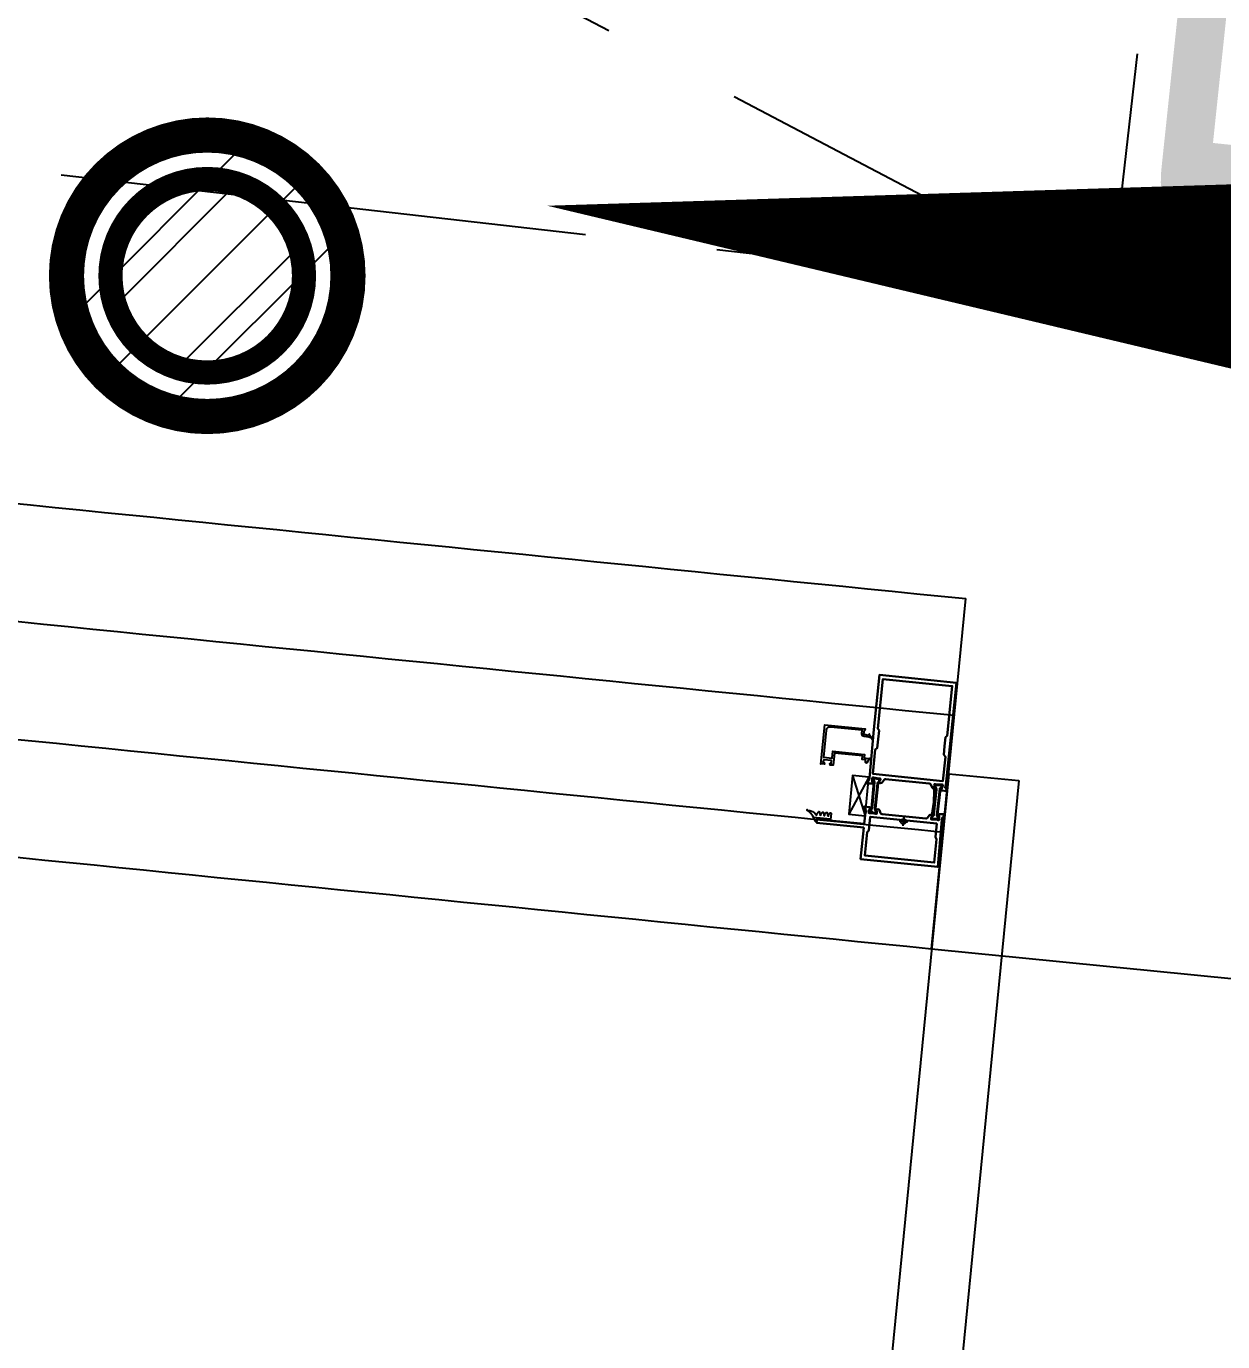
# Model space of a CAD drawing. Header units: inches. Extents: x 0 to 1813292486, y 0 to 3473589894.
# Drawn here: x 600545033 to 600545713, y 3473203055 to 3473203803 of the extents above; entities that cross this region are included whole.
import ezdxf

# ---------------------------------------------------------------- set-up
doc = ezdxf.new("R2010")
doc.units = ezdxf.units.IN
doc.header["$LTSCALE"] = 1000
doc.header["$MEASUREMENT"] = 0
for name, color, linetype in [('A-Anno-Note', 241, 'Continuous'), ('AX-MALL-DIM-P02$0$A-Anno-Dims', 3, 'Continuous'), ('AX-MALL-P02-200$0$A-Anno-Note', 241, 'Continuous'), ('AX-MALL-WALL-P02$0$A-Anno-Note', 241, 'Continuous'), ('AX-MALL-WALL-P02-QT$0$A-Anno-Note', 241, 'Continuous'), ('AX-MALL-WALL-P02-QT$0$A-Curt', 151, 'Continuous'), ('AX-MALL-WALL-P02-QT$0$A-Detl-Patt', 8, 'Continuous'), ('AX-MALL-WALL-P02-QT$0$A-Detl-Thin', 131, 'Continuous'), ('AX-MALL-WALL-P02-QT$0$A-Fixt', 81, 'Continuous'), ('AX-MALL-WALL-P02-QT$0$A-Wind', 4, 'Continuous'), ('AX-MALL-WALL-P02-QT$0$GASKET', 2, 'Continuous'), ('AX-MALL-WALL-P02-QT$0$STSF', 2, 'Continuous'), ('AX-MALL-WORD-P02$0$A-Wind-Iden', 11, 'Continuous'), ('PX-MALL-P02-LG$0$P-Drain-Fldr', 4, 'Continuous'), ('PX-MALL-P02-LG$0$P-Drain-Fldr-ARCH', 161, 'Continuous'), ('PX-MALL-P02-LG$0$P-Drain-Fldr-W100', 4, 'Continuous'), ('PX-MALL-P02-LG$0$P-Drain-Fldr-W50', 4, 'Continuous')]:
    doc.layers.add(name, color=color, linetype=linetype)
doc.layers.add('AX-MALL-WALL-P02-QT$0$AM_SUPPR', color=6, linetype='Continuous', lineweight=30)
doc.styles.add('AX-MALL-WORD-P02$0$_TCH_WINDOW', font='gbenor.shx', dxfattribs={"bigfont": 'gbcbig.shx'})

# ---------------------------------------------------------------- blocks, each defined once
blk = doc.blocks.new('AX-MALL-WORD-P02')
at = {"layer": 'AX-MALL-WORD-P02$0$A-Wind-Iden', "style": 'AX-MALL-WORD-P02$0$_TCH_WINDOW', "width": 0.7}
blk.add_text('LC1210', height=446.25, rotation=333.5501812666943, dxfattribs=at).set_placement((600348134.6470838, 3473075990.773293))
blk = doc.blocks.new('AX-MALL-WALL-P02-QT$0$tj')
at = {"layer": 'AX-MALL-WALL-P02-QT$0$A-Detl-Patt'}
h = blk.add_hatch(dxfattribs=at)
h.set_pattern_fill('STEEL', color=256, scale=100.0000000000001, angle=50.43183869082386)
h.set_pattern_definition([(75.00000000004839, (-14278.19445574284, 156289.8254051208), (-153.3407249234246, 41.08752340989569), []), (75.00000000004839, (-14317.88195610046, 156358.5661673546), (-153.3407249234246, 41.08752340989569), [])])
edge = h.paths.add_edge_path()
edge.add_line((88101.273016572, 47666.64152574539), (87883.93542659283, 47459.84604215622))
edge.add_line((87883.93542659283, 47459.84604215622), (91571.54751467705, 43584.64122533798))
edge.add_arc((262949.389629302, 558937.705083496), 543101.4133620498, 251.6057364187558, 260.0288666978238)
edge.add_arc((172180.8466627672, -2862.146247219684), 27099.9982179492, 64.7128659603706, 96.9316049602786, ccw=False)
edge.add_arc((262948.9730309481, 558936.3205539446), 543099.9677998082, 261.6155114784545, 271.7251478115656)
edge.add_line((279298.9759148359, 16082.51663446426), (279298.9759315252, 16382.65274763107))
edge.add_arc((262948.9742454757, 558936.3204835369), 542799.9676941936, 261.62020364125146, 271.7261014454634, ccw=False)
edge.add_arc((172180.8456921196, -2862.14609140989), 27400.00151046549, 64.80631838577902, 96.83815911678944)
edge.add_arc((262949.394896181, 558937.7037490648), 542801.4137571028, 251.6136389015772, 260.02417327084333, ccw=False)
edge.add_line((91737.26096642017, 43845.69257831573), (88101.273016572, 47666.64152574539))
blk.add_lwpolyline([(88103.03003954887, 47737.33037519455), (87813.24658572674, 47461.60306501389), (91543.92713344097, 43541.13421487808, 0.03677856867194786), (168908.9495433569, 23989.2463850975, -0.1416543586965341), (183742.0972260237, 21592.70785188675, 0.04416604653312874), (279348.9759123325, 16034.00206041336), (279348.9759345055, 16434.18465709686, -0.04414427716130016), (183859.0483468771, 21979.79425859451, 0.1405450684183163), (168919.8474783897, 24393.46752309799, -0.03670519880877311), (91764.87840116024, 43889.20268630981), (88103.03007543087, 47737.33033752441)], format="xyb", dxfattribs=at)
blk.add_lwpolyline([(88101.273016572, 47666.64152574539), (87883.93542659283, 47459.84604215622), (91571.54751467705, 43584.64122533798, 0.0367693963449814), (168910.2986617088, 24039.77597379684, -0.1415142461245126), (183756.7420067787, 21641.08926153183, 0.04414024362697595), (279298.9759148359, 16082.51663446426), (279298.9759315252, 16382.65274763107, -0.04412389944666065), (183844.4648458958, 21931.40288829803, 0.1406825130026793), (168918.4574091434, 24342.94360637665, -0.03671436212623864), (91737.26096642017, 43845.69257831573)], format="xyb", close=True, dxfattribs=at)
blk = doc.blocks.new('AX-MALL-WALL-P02-QT$0$JB-AC(O)-Hide')
for p, q in [((-225, 174.9999999999709), (-450, 174.9999999999709)), ((-450, 174.9999999999709), (-450, 37.4999999999709)), ((-450, 174.9999999999709), (-225, 87.4999999999709)), ((150, 174.9999999999709), (-150, 174.9999999999709)), ((450, 174.9999999999709), (225.0000000000582, 174.9999999999709)), ((225.0000000000582, 87.5), (450, 174.9999999999709)), ((450, 37.4999999999709), (450, 174.9999999999709)), ((-150, 58.33333333331393), (0, -2.91038304567337e-11)), ((0, -2.91038304567337e-11), (150, 58.33333333331393)), ((-150, -58.33333333337214), (0, 0)), ((0, 0), (150, -58.33333333337214)), ((-450, -37.5000000000291), (-450, -175.0000000000291)), ((450, -175.0000000000291), (450, -37.5000000000291)), ((-450, -175.0000000000291), (-225, -87.5000000000291)), ((225.0000000000582, -87.50000000005821), (450, -175.0000000000291)), ((-450, -175.0000000000291), (-225, -175.0000000000291)), ((-150, -175.0000000000291), (150, -175.0000000000291)), ((225.0000000000582, -175.0000000000291), (450, -175.0000000000291))]:
    blk.add_line(p, q)
blk = doc.blocks.new('AX-MALL-WALL-P02-QT$0$A$C0A607B9E')
at = {"linetype": 'Continuous'}
h = blk.add_hatch(dxfattribs=at)
h.set_pattern_fill('ANSI37', color=1)
h.set_pattern_definition([(45, (-14339043.63523581, -8955566.604721913), (-1.122532015133644, 1.122532015133644), []), (135, (-14339043.63523581, -8955566.604721913), (-1.122532015133644, -1.122532015133644), [])])
edge = h.paths.add_edge_path()
edge.add_arc((-0.9139503181124102, 1.200005680356738), 0.3000000007109677, 90.00000149136477, 158.929007380809)
edge.add_arc((-10.52524774848678, 4.903107314972528), 9.999999999843164, 296.68295386745126, 338.92900744899754, ccw=False)
edge.add_arc((-5.899999882837115, -4.299994455418107), 0.3000000008783908, 116.6829538936344, 276.6693296848372)
edge.add_arc((-6.910409859460344, 4.341132302995603), 8.999999999489495, 276.6693296640343, 314.4305404647798)
edge.add_arc((-0.3999999367800706, -2.299994305821036), 0.3000000002775039, 15.965287726026588, 134.4305406202942, ccw=False)
edge.add_line((-0.1115713827311993, -2.217477826401591), (0.3154286928474903, -3.710016246885061))
edge.add_arc((0.7000000978382417, -3.599994275853302), 0.3999999995578422, 195.9652875317322, 344.0347155208576)
edge.add_line((1.084571508690715, -3.710016226395965), (1.511571504175663, -2.217477781698108))
edge.add_arc((1.800000062481238, -2.299994244905033), 0.2999999999106872, 15.965287485570286, 164.0347154745168, ccw=False)
edge.add_line((2.088428616523743, -2.217477766796947), (2.515428692102432, -3.710016187280416))
edge.add_arc((2.900000097758064, -3.599994215050893), 0.4000000005265283, 195.9652876704863, 344.0347156596117)
edge.add_line((3.284571509808302, -3.710016164928675), (3.711571503430605, -2.217477722093463))
edge.add_arc((4.00000006173618, -2.299994185300388), 0.2999999999106869, 15.965287485570173, 164.0347154745168, ccw=False)
edge.add_line((4.288428615778685, -2.217477707192302), (4.715428693220019, -3.710016125813127))
edge.add_arc((5.100000098210771, -3.599994154781367), 0.3999999995578422, 195.9652875317322, 344.0347155208576)
edge.add_line((5.484571509063244, -3.71001610532403), (5.911571504548192, -2.217477662488818))
edge.add_arc((6.200000063120209, -2.29999412476442), 0.299999999910687, 15.96528767057572, 164.0347156595223, ccw=False)
edge.add_line((6.488428616896272, -2.217477645725012), (6.915428692474961, -3.710016066208482))
edge.add_arc((7.300000097895622, -3.599994094782827), 0.4000000000795124, 195.9652875690395, 360.0000015636518)
edge.add_line((7.700000097975135, -3.599994083866477), (7.700000008568168, -0.2999997902661562))
edge.add_arc((7.400000008754432, -0.2999997986480594), 0.2999999998137356, 1.600825587715661e-06, 90.00000160082558)
edge.add_line((7.400000000372529, 2.011656761169434e-07), (0, 0))
edge.add_line((0, 0), (-4.097819328308105e-08, 1.500005705282092))
edge.add_line((-4.097819328308105e-08, 1.500005705282092), (-0.9139503259211779, 1.500005681067705))
at = {"color": 1, "linetype": 'Continuous'}
blk.add_lwpolyline([(-0.9139503259211779, 1.500005681067705, 0.3101686492580818), (-1.193891020491719, 1.30786301009357, -0.1864497568041369), (-6.03471584059298, -4.031942946836352, 0.8389983335969544), (-5.865158159285784, -4.597964344546199, 0.1662717036753362), (-0.610013160854578, -2.085764415562153, -0.5684557283123705), (-0.1115713827311993, -2.217477826401591), (0.3154286928474903, -3.710016246885061, 0.754029116043224), (1.084571508690715, -3.710016226395965), (1.511571504175663, -2.217477781698108, -0.7540291160419995), (2.088428616523743, -2.217477766796947), (2.515428692102432, -3.710016187280416, 0.754029116043224), (3.284571509808302, -3.710016164928675), (3.711571503430605, -2.217477722093463, -0.7540291160419994), (4.288428615778685, -2.217477707192302), (4.715428693220019, -3.710016125813127, 0.754029116043224), (5.484571509063244, -3.71001610532403), (5.911571504548192, -2.217477662488818, -0.7540291160419995), (6.488428616896272, -2.217477645725012), (6.915428692474961, -3.710016066208482, 0.8695526997197187), (7.700000097975135, -3.599994083866477), (7.700000008568168, -0.2999997902661562, 0.414213562373095), (7.400000000372529, 2.011656761169434e-07), (0, 0), (-4.097819328308105e-08, 1.500005705282092)], format="xyb", close=True, dxfattribs=at)
blk = doc.blocks.new('AX-MALL-WALL-P02-QT$0$尺寸分格点')
at = {"ltscale": 10}
h = blk.add_hatch(color=1, dxfattribs=at)
h.dxf.hatch_style = 1
edge = h.paths.add_edge_path()
edge.add_line((0, -1.5), (-5.470445860503725e-37, 1.862645149230957e-09))
edge.add_line((0, 1.862645149230957e-09), (-1.5, 0))
edge.add_arc((0, 0), 1.5, 180, 270)
edge = h.paths.add_edge_path()
edge.add_line((0, 1.5), (5.470445846917725e-37, 1.862645149230957e-09))
edge.add_line((0, 1.862645149230957e-09), (1.5, 0))
edge.add_arc((0, 0), 1.5, 0, 90)
for p, q in [((-2.5, 0), (2.5, 0)), ((0, -2.5), (0, 2.5))]:
    blk.add_line(p, q)
blk.add_circle((0, 0), 1.5)
blk = doc.blocks.new('AX-MALL-WALL-P02-QT$0$定位点')
blk.add_blockref('AX-MALL-WALL-P02-QT$0$尺寸分格点', (0, 0))
blk = doc.blocks.new('AX-MALL-WALL-P02-QT$0$A$C40565891')
h = blk.add_hatch()
h.set_pattern_fill('NET', color=6, scale=0.5, angle=315)
h.set_pattern_definition([(225.0000000000001, (-8954763.885715963, -14331520.94940183), (-1.122532015133644, 1.122532015133643), []), (135.0000000000001, (-8954763.885715963, -14331520.94940183), (1.122532015133643, 1.122532015133644), [])])
edge = h.paths.add_edge_path()
edge.add_line((-2.873205080628395, -1), (-17.1267949193716, -1))
edge.add_arc((-17.12679491817267, -2.000000000321539), 1.000000000321539, 90.00000006869386, 120.0000000686844)
edge.add_line((-17.6267949193716, -1.133974596858025), (-19.29999999888241, -2.099999999627471))
edge.add_line((-19.29999999888241, -2.099999999627471), (-19.59999999962747, -2.099999999627471))
edge.add_arc((-19.60000000055891, -1.700000000186378), 0.3999999994410928, 180.0000001333858, 270.00000013341844, ccw=False)
edge.add_line((-20, -1.700000001117587), (-20, 1.699999999254942))
edge.add_arc((-19.59999999962758, 1.699999999255055), 0.4000000003724153, 89.99999999998369, 180.0000000000163, ccw=False)
edge.add_line((-19.59999999962747, 2.099999999627471), (-19.29999999888241, 2.099999999627471))
edge.add_line((-19.29999999888241, 2.099999999627471), (-17.6267949193716, 1.133974596858025))
edge.add_arc((-17.12679491817268, 2.000000000321516), 1.000000000321515, 239.9999999313152, 269.9999999313065)
edge.add_line((-17.1267949193716, 1), (-2.873205080628395, 1))
edge.add_arc((-2.873205081827319, 2.000000000321497), 1.000000000321497, 270.0000000686933, 300.0000000686851)
edge.add_line((-2.373205080628395, 1.133974596858025), (-0.6999999992549419, 2.099999999627471))
edge.add_line((-0.6999999992549419, 2.099999999627471), (-0.400000000372529, 2.099999999627471))
edge.add_arc((-0.4000000003724153, 1.699999999255056), 0.4000000003724153, -1.63140612130519e-11, 90.00000000001631, ccw=False)
edge.add_line((0, 1.699999999254942), (0, -1.700000001117587))
edge.add_arc((-0.3999999994410927, -1.700000000186378), 0.3999999994410927, 269.99999986658156, 359.99999986661413, ccw=False)
edge.add_line((-0.400000000372529, -2.099999999627471), (-0.6999999992549419, -2.099999999627471))
edge.add_line((-0.6999999992549419, -2.099999999627471), (-2.373205080628395, -1.133974596858025))
edge.add_arc((-2.873205081827309, -2.00000000032146), 1.00000000032146, 59.99999993131432, 89.9999999313073)
at = {"layer": 'AX-MALL-WALL-P02-QT$0$STSF', "lineweight": 40}
blk.add_lwpolyline([(-2.873205080628395, -1), (-17.1267949193716, -1, 0.1316524975873539), (-17.6267949193716, -1.133974596858025), (-19.29999999888241, -2.099999999627471), (-19.59999999962747, -2.099999999627471, -0.4142135623732616), (-20, -1.700000001117587), (-20, 1.699999999254942, -0.4142135623732612), (-19.59999999962747, 2.099999999627471), (-19.29999999888241, 2.099999999627471), (-17.6267949193716, 1.133974596858025, 0.1316524975873571), (-17.1267949193716, 1), (-2.873205080628395, 1, 0.1316524975873597), (-2.373205080628395, 1.133974596858025), (-0.6999999992549419, 2.099999999627471), (-0.400000000372529, 2.099999999627471, -0.4142135623732616), (0, 1.699999999254942), (0, -1.700000001117587, -0.4142135623732616), (-0.400000000372529, -2.099999999627471), (-0.6999999992549419, -2.099999999627471), (-2.373205080628395, -1.133974596858025, 0.1316524975873647)], format="xyb", close=True, dxfattribs=at)
blk = doc.blocks.new('AX-MALL-WALL-P02-QT$0$A$C5DA96DE0')
at = {"layer": 'AX-MALL-WALL-P02-QT$0$AM_SUPPR', "color": 3}
for points in [[(-22.00068093277514, 105.1999999992549), (-22.00001176260412, 46.60000000149012, -0.414213562373095), (-21.70001176185906, 46.29999999888241), (-21.7000117637217, 45.30000000074506, -0.4142135651008757), (-21.90001176483929, 45.09999999962747), (-22.11765938811004, 45.09999999962747, 0.3152987896086648), (-22.30559791438282, 44.96840402856469), (-22.88795028813183, 43.36840402893722, 0.5486187836891172), (-22.68258061446249, 43.10076105967164), (-19.96206398494542, 43.32127769291401, 0.1763269799607178), (-19.83807377703488, 43.37909527309239), (-19.45859040878713, 43.75857864320278, 0.5773502703764628), (-19.54824795387685, 44.09318516403437), (-19.70076583139598, 44.13405220396817, -0.3107450373417215), (-19.86631920561194, 44.32805990986526), (-20.20001176558435, 46.220524456352), (-20.20001176558435, 46.30000000074506, -0.664494698151357), (-19.35008465312421, 46.6571428515017, 0.1962615707062706), (-19.21011380665004, 46.59999999962747), (-15.80001176707447, 46.59999999962747, -0.414213562373095), (-15.50001176446676, 46.30000000074506), (-15.50001176446676, 45.99448045343161), (-16.4794679954648, 44.32503772899508, 0.5796797259406589), (-16.35058767162263, 44.09999999776483), (-15.09727879799902, 44.09999999776483, 0.266079426403572), (-14.23476512730122, 44.59396623261273), (-13.34764037840068, 46.10603376291692, -0.2660794268336467), (-12.48512670956552, 46.59999999776483), (-12.48512670956552, 46.59999999776483), (12.48510318435729, 46.59999999962747, -0.2660794268336467), (13.3476168513298, 46.10603376291692), (14.23474160209298, 44.59396623261273, 0.266079426403572), (15.09725527279079, 44.09999999962747), (16.35056414455175, 44.09999999962747, 0.5796797259406589), (16.47944446653128, 44.32503772713244), (15.49998823925853, 45.99448045343161), (15.49998823553324, 46.29999999888241, -0.414213562373095), (15.7999882362783, 46.59999999962747), (19.21009027957916, 46.59999999962747, 0.1962615707062706), (19.35006112605333, 46.6571428515017, -0.664494698151357), (20.19998823665082, 46.29999999888241), (20.19998823665082, 46.220524456352), (19.86629567667842, 44.32805990800261, -0.3107450373417215), (19.70074230805039, 44.13405220396817), (19.54822442866862, 44.09318516217172, 0.5773502703764628), (19.45856687985361, 43.75857864320278), (19.83805025182664, 43.37909527309239, 0.1763269799607178), (19.96204045787454, 43.32127769291401), (22.68255708739161, 43.10076105967164, 0.5486187836891172), (22.88792676106095, 43.36840402893722), (22.30557438544929, 44.96840402670205, 0.3152987896086648), (22.11763586290181, 45.10000000149012), (21.89998823590577, 45.09999999962747, -0.4142135651008757), (21.69998823665082, 45.29999999888241), (21.69998823478818, 46.29999999888241, -0.414213562373095), (21.99998823739588, 46.59999999962747), (22.00029997527599, 73.89985392801464)], [(-12.48512671142817, 26.59999999962747), (-12.48512671142817, 26.59999999962747, -0.266079426695036), (-13.34764038026333, 27.09396623820066), (-14.23476512916386, 28.60603376477957, 0.2660794267352428), (-15.09727879799902, 29.10000000149012), (-16.35058767162263, 29.09999999962747, 0.5796797243171364), (-16.4794679954648, 28.87496227398515), (-15.50001176446676, 27.20551954396069), (-15.50001176819205, 26.90000000223517, -0.414213562429924), (-15.80001176521182, 26.59999999776483), (-19.21011380665004, 26.59999999962747, 0.196261570738114), (-19.35008465498686, 26.54285714589059, -0.6644947009864839), (-20.20001176558435, 26.90000000223517), (-20.20001176558435, 26.97947554662824), (-19.86631920747459, 28.87194008752704, -0.3107450376907102), (-19.70076583139598, 29.06594779156148), (-19.5482479557395, 29.10681483522058, 0.5773502691095918), (-19.45859040878713, 29.44142135605216), (-19.83807377517223, 29.82090472429991, 0.1763269806166101), (-19.96206398680806, 29.87872230820358), (-22.68258061632514, 30.0992389395833, 0.5486187865199976), (-22.88795028440654, 29.83159597031772), (-22.30559791252017, 28.23159597069025, 0.3152987889515711), (-22.1176593862474, 28.09999999962747), (-21.90001176297665, 28.09999999776483, -0.4142135620321224), (-21.70001176558435, 27.89999999850988), (-21.70001176558435, 26.90000000037253, -0.414213562429924), (-22.00001176446676, 26.59999999962747), (-22.00026272423565, -1.862645149230957e-09), (22.00026272051036, 0), (22.00006804615259, 18.00577012822032)], [(22.00005050562322, 19.99999999813735), (21.99998823739588, 26.59999999962747, -0.414213562429924), (21.69998823665082, 26.90000000037253), (21.69998823478818, 27.89999999850988, -0.4142135620321224), (21.89998823776841, 28.09999999962747), (22.11763586103916, 28.09999999776483, 0.3152987889515711), (22.30557438544929, 28.23159596882761), (22.88792676106095, 29.83159597218037, 0.5486187865199976), (22.68255708925426, 30.0992389395833), (19.96204045601189, 29.87872230820358, 0.1763269806166101), (19.83805024810135, 29.82090472429991), (19.45856687985361, 29.44142135605216, 0.5773502691095918), (19.54822443053126, 29.10681483708322), (19.70074230805039, 29.06594779156148, -0.3107450376907102), (19.86629567667842, 28.87194008752704), (20.19998823851347, 26.97947554290295), (20.19998824037611, 26.89999999850988, -0.6644947009864839), (19.35006112605333, 26.54285714402795, 0.196261570738114), (19.21009027957916, 26.59999999776483), (15.79998823441565, 26.59999999776483, -0.414213562429924), (15.49998823925853, 26.89999999850988), (15.49998823925853, 27.20551954582334), (16.47944446466863, 28.87496227398515, 0.5796797243171364), (16.3505641464144, 29.09999999962747), (15.09725527092814, 29.09999999776483, 0.2660794267352428), (14.23474160209298, 28.60603376477957), (13.3476168513298, 27.09396623820066, -0.266079426695036), (12.48510318249464, 26.59999999962747), (-12.48512671142817, 26.59999999962747)]]:
    blk.add_lwpolyline(points, format="xyb", dxfattribs=at)
for points in [[(22.00029996782541, 73.89983759261668), (22.00005446560681, 73.89983759261668), (21.99998823553324, 105.1999999992549), (-22.00068093277514, 105.1999999992549)], [(-19.80001176521182, 103), (-19.80001176521182, 103), (-19.80001176334918, 74.70021012239158), (-19.00001176446676, 73.70021012239158), (-19.00001176446676, 68.70021012239158), (-19.00001176446676, 63.70021012239158), (-20.00001176446676, 62.70021012611687), (-20.00001176446676, 48.79999999888241), (19.99998823553324, 48.79999999701977), (19.99998823739588, 62.70021012425423), (18.99998823739588, 63.70021012425423), (18.99998823739588, 68.70021012239158), (18.99998823553324, 73.70021012425423), (19.79998823814094, 74.70021012052894), (19.79998823814094, 103), (-19.80001176521182, 103)], [(-19.00003717839718, 24.40000000223517), (-19.00003717839718, 16.60000000149012), (-19.8001159671694, 15.59989579208195), (-19.80026083253324, 2.199999997392297), (-19.80001176521182, 2.199999999254942), (19.80023730732501, 2.199999997392297), (19.80009244196117, 15.5998957939446), (19.0000136513263, 16.60000000149012), (19.0000136513263, 24.40000000223517), (-19.00003717839718, 24.40000000223517)], [(21.99999776296318, 20.00577012635767), (43.9999977555126, 20.00634960085154), (43.99998722039163, 20.40634960122406), (44.99999512173235, 20.10637594014406), (44.99998722039163, 20.40637594088912), (45.99999512173235, 20.10640227980912), (45.99998722039163, 20.40640228055418), (46.99999512173235, 20.10642861947417), (46.99998722039163, 20.40642862021923), (47.99999511986971, 20.10645495913923), (47.99998721852899, 20.40645495988429), (48.99998721852899, 20.40648129954934), (49.00005043298006, 18.00648130103946), (22.00006804615259, 18.00577012822032)]]:
    blk.add_lwpolyline(points, dxfattribs=at)
at = {"color": 6, "ltscale": 10, "xscale": -0.9999999999999999, "rotation": 90}
blk.add_blockref('AX-MALL-WALL-P02-QT$0$A$C40565891', (-17.70395603775978, 26.59999999776483), dxfattribs=at)
at = {"color": 6, "ltscale": 10, "rotation": 270}
blk.add_blockref('AX-MALL-WALL-P02-QT$0$A$C40565891', (17.7039325106889, 26.59999999962747), dxfattribs=at)
blk = doc.blocks.new('AX-MALL-WALL-P02-QT$0$A$C3D8E1D5A')
at = {"color": 3, "ltscale": 10}
blk.add_lwpolyline([(-25.00024726614356, -18.80000000074506), (-25.00024726614356, -17.5), (-23.00024726614356, -17.5), (-23.00024726614356, -15.49870925210416), (-6.999231616035104, -15.49870925210416), (-6.999231616035104, -22.4997000452131), (-5.299231618642807, -22.49987648613751, 0.4142135623695433), (-4.999231617897749, -22.19987648539245), (-4.999231617897749, -21.80005405470729, 0.4140000559725384), (-5.299012914299965, -21.50005413405597), (-5.699499286711216, -21.49969883821905, -0.483847094079415), (-5.991148311644793, -21.13052784092724), (-5.699231617152691, -19.89966636151075), (-1.299031617119908, -19.89966636151075), (-1.005294770002365, -21.1397417280823, -0.4741802569087657), (-1.298974558711052, -21.49969902634621), (-1.699460931122303, -21.50005413405597, 0.4140000559734259), (-1.999242229387164, -21.80005405470729), (-1.999242229387164, -22.19987648539245, 0.4142135624494586), (-1.699242228642106, -22.49987648613751), (0.0007206704467535019, -22.49987648613751), (0, 0), (-22.90028521977365, 0), (-22.90028521977365, -1), (-22.40028521977365, -1), (-22.40028521977365, -3, -0.414213562373095), (-22.90028521977365, -3.5), (-25.00028521940112, -3.5), (-25.46520863845944, -2.913615984842181, 0.4988684829111732), (-25.94440526142716, -2.92562854103744), (-27.44440526142716, -5.025628542527556, 0.8192868568614478), (-27.04232501238585, -5.455046217888594), (-25.50028521940112, -4.5), (-22.90028521977365, -4.5, 0.414213562373095), (-21.40028521977365, -3), (-21.40028521977365, -1), (-3.19995454326272, -1, -0.4142094303452601), (-0.9999545440077782, -3.199968963861465), (-0.9996059481054544, -18.5), (-5.999231616035104, -18.5), (-5.999231616035104, -14.5), (-24.00024726614356, -14.5), (-24.00024726614356, -16.5), (-25.00024726614356, -16.5), (-27.20351210050285, -16.5, 0.6582415972160955), (-27.56668968312442, -17.34365977905691), (-25.86342484690249, -19.14365977980196, 0.6827143578984822), (-25.00028521940112, -18.79383949562907)], format="xyb", dxfattribs=at)
blk = doc.blocks.new('AX-MALL-WALL-P02-QT$0$A$C3EB17898')
at = {"color": 6}
for p, q in [((22.00011673569679, 23.00000000001455), (31.33093450777233, 1)), ((31.33093450404704, 22.99999999998545), (22.00011673942208, 0.9999999999854481))]:
    blk.add_line(p, q, dxfattribs=at)
blk.add_lwpolyline([(22.00011673569679, 23.00000000001455), (31.33093450404704, 22.99999999998545), (31.33093450777233, 1), (22.00011673942208, 0.9999999999854481)], close=True, dxfattribs=at)
at = {"color": 6, "ltscale": 10}
for name, p in [('AX-MALL-WALL-P02-QT$0$A$C5DA96DE0', (0, -23.70584608986974)), ('AX-MALL-WALL-P02-QT$0$A$C3D8E1D5A', (49.90040195731854, 50.19399150274694))]:
    blk.add_blockref(name, p, dxfattribs=at)
at = {"color": 6, "ltscale": 10, "rotation": 180}
blk.add_blockref('AX-MALL-WALL-P02-QT$0$A$C0A607B9E', (48.99995207971369, -3.305792821571231), dxfattribs=at)
at = {"layer": 'AX-MALL-WALL-P02-QT$0$GASKET', "extrusion": (0, 0, -1), "zscale": -1, "rotation": 270}
blk.add_blockref('AX-MALL-WALL-P02-QT$0$定位点', (1.455191522836685e-11, 0), dxfattribs=at)
blk = doc.blocks.new('AX-MALL-WALL-P02-QT$0$mqst2')
at = {"color": 6, "ltscale": 10, "xscale": -0.9999999999999998, "rotation": 354.187691635111}
blk.add_blockref('AX-MALL-WALL-P02-QT$0$A$C3EB17898', (331941.5234231949, -43923.07851076126, -8.451635321292031e-06), dxfattribs=at)
blk = doc.blocks.new('AX-MALL-WALL-P02-QT$0$$DorLib2D$00000002')
for p, q in [((-0.5, -5.684341886080802e-17), (-0.5000000000000007, 0.4875)), ((-0.475, -2.842170943040401e-17), (-0.4750000000000007, 0.4875)), ((-0.5, -5.684341886080802e-17), (-0.475, -2.842170943040401e-17))]:
    blk.add_line(p, q)
at = {"lineweight": 13}
blk.add_arc((-0.4875, -4.263256414560601e-17), 0.4875, 0, 88.53071641864632, dxfattribs=at)
blk = doc.blocks.new('AX-MALL-WALL-P02-QT')
at = {"layer": 'AX-MALL-WALL-P02-QT$0$A-Curt'}
blk.add_line((600347894.2384189, 3473075630.779893), (600347982.0284978, 3473075810.482397), dxfattribs=at)
for centre, radius, start, end in [((600585645.7462733, 3473560475.327137), 539800.013407274, 243.7826898069375, 243.8781852670682), ((600585645.746372, 3473560475.327171), 539866.6801469354, 243.7826897990907, 243.8781957450614), ((600585645.7462854, 3473560475.32717), 539933.3467751018, 243.7826898072945, 243.8782062364792), ((600585645.7464037, 3473560475.327122), 540000.0134510129, 243.7826897937776, 243.8782167036244)]:
    blk.add_arc(centre, radius, start, end, dxfattribs=at)
at = {"layer": 'AX-MALL-WALL-P02-QT$0$A-Wind'}
blk.add_arc((600585645.7464421, 3473560475.327181), 540000.0135203501, 243.8782167026852, 244.0479820332266, dxfattribs=at)
at = {"layer": 'AX-MALL-WALL-P02-QT$0$A-Anno-Note', "rotation": 339.5681613092181}
blk.add_blockref('AX-MALL-WALL-P02-QT$0$mqst2', (600052179.2710491, 3473232742.396311), dxfattribs=at)
at = {"layer": 'AX-MALL-WALL-P02-QT$0$A-Detl-Thin', "rotation": 339.5681613091762}
blk.add_blockref('AX-MALL-WALL-P02-QT$0$tj', (600144118.6961328, 3473128496.287411), dxfattribs=at)
at = {"layer": 'AX-MALL-WALL-P02-QT$0$A-Fixt', "rotation": 333.0739883980023}
blk.add_blockref('AX-MALL-WALL-P02-QT$0$JB-AC(O)-Hide', (600347797.2325101, 3473076303.845283), dxfattribs=at)
at = {"layer": 'AX-MALL-WALL-P02-QT$0$A-Wind', "xscale": 1600, "yscale": -1600, "zscale": 200, "rotation": 333.963099382567}
blk.add_blockref('AX-MALL-WALL-P02-QT$0$$DorLib2D$00000002', (600348656.9426845, 3473075369.471215), dxfattribs=at)
blk = doc.blocks.new('AX-MALL-WALL-P02')
at = {"layer": 'AX-MALL-WALL-P02$0$A-Anno-Note'}
blk.add_blockref('AX-MALL-WORD-P02', (0, 0), dxfattribs=at)
blk.add_blockref('AX-MALL-WALL-P02-QT', (0, 0), dxfattribs=at)
blk = doc.blocks.new('PX-MALL-P02-LG$0$A$C5A9C1854')
at = {"layer": 'PX-MALL-P02-LG$0$P-Drain-Fldr-W50', "ltscale": 0.7}
for p, q in [((52.36634142632829, -16.81565596791916), (-16.81565596786095, 52.36634142627008)), ((38.89087296527578, -38.89087296521757), (-38.89087296527578, 38.89087296521757)), ((16.81565596797736, -52.36634142627008), (-52.36634142621187, 16.81565596791916))]:
    blk.add_line(p, q, dxfattribs=at)
at = {"layer": 'PX-MALL-P02-LG$0$P-Drain-Fldr-W50', "ltscale": 0.7, "const_width": 13.75}
blk.add_lwpolyline([(-54.99999999994179, 0, 1), (55.00000000005821, 0, 1)], format="xyb", close=True, dxfattribs=at)
blk = doc.blocks.new('PX-MALL-P02-LG$0$A$C7D2520B3')
at = {"layer": 'PX-MALL-P02-LG$0$P-Drain-Fldr', "ltscale": 0.7}
for p, q in [((78.54951213949244, -25.22348395187873), (-25.22348395179142, 78.54951213940512)), ((58.33630944791366, -58.33630944788456), (-58.33630944791366, 58.33630944788456)), ((25.22348395196605, -78.54951213940512), (-78.54951213931781, 25.22348395187873))]:
    blk.add_line(p, q, dxfattribs=at)
at = {"layer": 'PX-MALL-P02-LG$0$P-Drain-Fldr', "ltscale": 0.7, "const_width": 20}
blk.add_lwpolyline([(5.820766091346741e-11, -80, 1), (5.820766091346741e-11, 80, 1)], format="xyb", close=True, dxfattribs=at)
blk = doc.blocks.new('PX-MALL-P02-LG$0$A$C2257314B')
at = {"layer": 'PX-MALL-P02-LG$0$P-Drain-Fldr-ARCH', "ltscale": 0.7}
for p, q in [((52.36634142632829, -16.81565596791916), (-16.81565596786095, 52.36634142627008)), ((38.89087296527578, -38.89087296521757), (-38.89087296527578, 38.89087296521757)), ((16.81565596797736, -52.36634142627008), (-52.36634142621187, 16.81565596791916))]:
    blk.add_line(p, q, dxfattribs=at)
for start, end in [(0, 180), (180, 0)]:
    blk.add_arc((5.820766091346741e-11, -1.77635683940025e-15), 55, start, end, dxfattribs=at)
blk = doc.blocks.new('PX-MALL-P02-LG$0$P-Drain-Fldr')
blk.add_blockref('PX-MALL-P02-LG$0$A$C2257314B', (0, 0))
at = {"layer": 'PX-MALL-P02-LG$0$P-Drain-Fldr-W100'}
blk.add_blockref('PX-MALL-P02-LG$0$A$C7D2520B3', (0, 0), dxfattribs=at)
at = {"layer": 'PX-MALL-P02-LG$0$P-Drain-Fldr-W50'}
blk.add_blockref('PX-MALL-P02-LG$0$A$C5A9C1854', (0, 0), dxfattribs=at)
blk = doc.blocks.new('PX-MALL-P02-LG')
at = {"layer": 'PX-MALL-P02-LG$0$P-Drain-Fldr', "xscale": -0.9999999999999991, "rotation": 339.5681613075038}
blk.add_blockref('PX-MALL-P02-LG$0$P-Drain-Fldr', (600347642.0244612, 3473076132.92865), dxfattribs=at)
blk = doc.blocks.new('AX-MALL-DIM-P02')
at = {"layer": 'AX-MALL-DIM-P02$0$A-Anno-Dims'}
blk.add_lwpolyline([(600348668.7383435, 3473075692.868128, 0, 0, 0), (600347837.0129764, 3473076102.769357, 0, 144, 0), (600348321.3843813, 3473075864.055424, 0, 0, 0)], format="xyseb", dxfattribs=at)
blk = doc.blocks.new('AX-MALL-P02-200')
at = {"layer": 'AX-MALL-P02-200$0$A-Anno-Note'}
blk.add_blockref('AX-MALL-WALL-P02', (0, 0), dxfattribs=at)
for name in ['AX-MALL-DIM-P02', 'PX-MALL-P02-LG']:
    blk.add_blockref(name, (0, 0), dxfattribs=at)

msp = doc.modelspace()

# ---------------------------------------------------------------- block references
at = {"layer": 'A-Anno-Note', "rotation": 20.43183869077545}
msp.add_blockref('AX-MALL-P02-200', (1250392458.527329, 9048125.682563305), dxfattribs=at)

doc.saveas('drawing.dxf')
